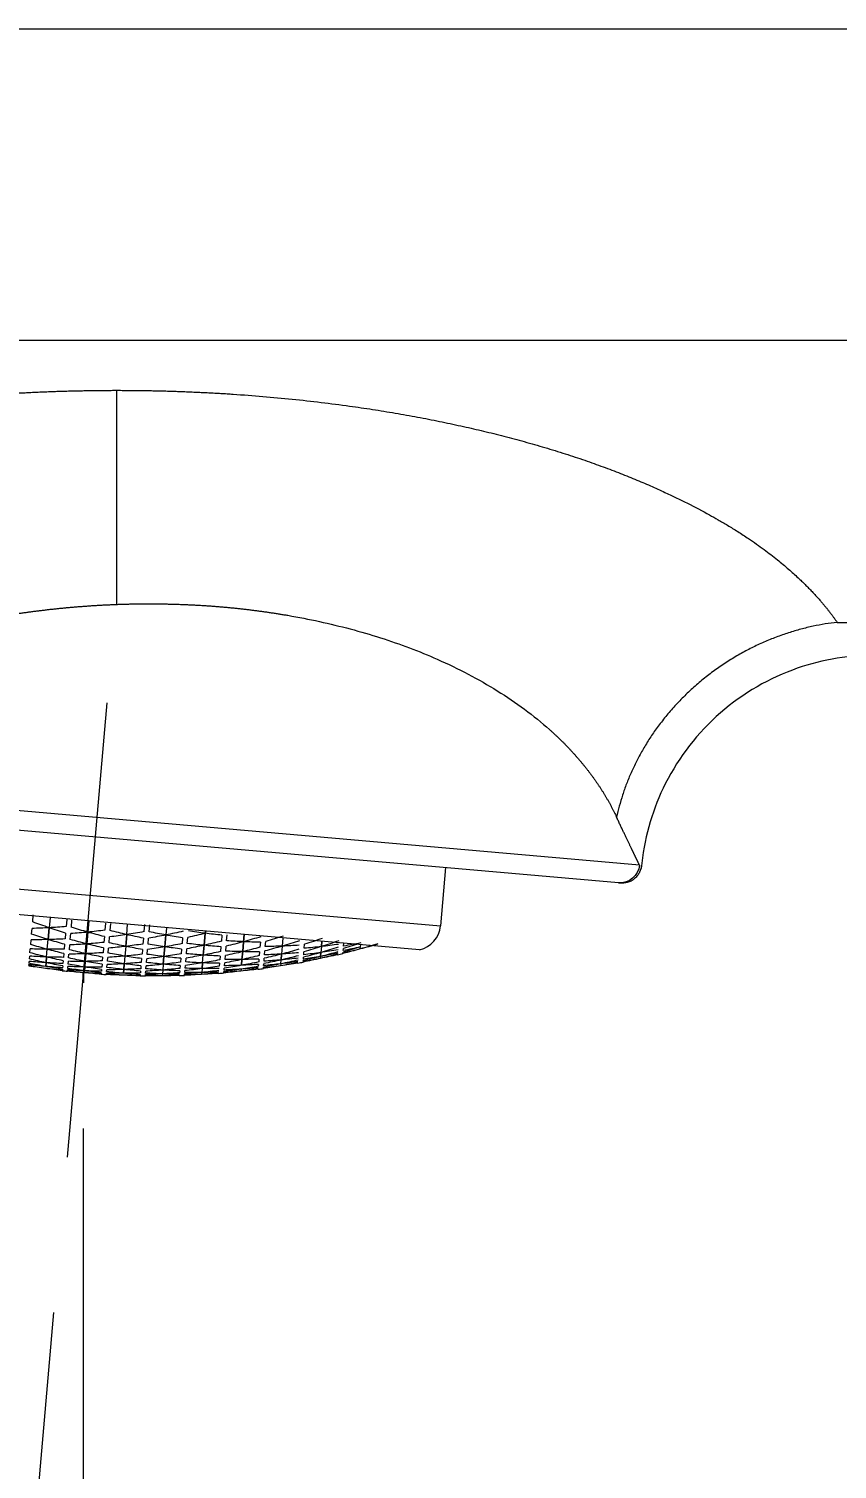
# Model space of a CAD drawing. Extents: x 2340 to 3468, y 0 to 827.
# Drawn here: x 2965.98 to 2986.72, y 244.21 to 281.18 of the extents above; entities that cross this region are included whole.
import ezdxf

# ---------------------------------------------------------------- set-up
doc = ezdxf.new("R2010")
doc.units = 0
doc.header["$LTSCALE"] = 3
doc.header["$MEASUREMENT"] = 0
doc.header["$PDMODE"] = 3
doc.header["$PDSIZE"] = -10
doc.linetypes.add('CENTER2', pattern=[28.575, 19.05, -3.175, 3.175, -3.175])
doc.layers.get('0').update_dxf_attribs({"linetype": 'CONTINUOUS'})
doc.layers.get('DEFPOINTS').update_dxf_attribs({"linetype": 'CONTINUOUS'})
doc.layers.add('1', color=7, linetype='CONTINUOUS')
doc.layers.add('Cneter', color=1, linetype='CENTER2', lineweight=13)
doc.styles.add('Daelim Dimension', font='NanumGothic.ttf')
doc.dimstyles.new('DEFAULT', dxfattribs={"dimscale": 2, "dimtxt": 2, "dimasz": 2, "dimexe": 0, "dimexo": 2, "dimgap": 1, "dimtad": 1, "dimdec": 1, "dimzin": 9, "dimdsep": 46, "dimtxsty": 'Daelim Dimension', "dimcen": 0.5, "dimclrd": 252, "dimclre": 252, "dimclrt": 3, "dimadec": 1, "dimazin": 0, "dimtfac": 1, "dimtdec": 1, "dimtix": 1, "dimtmove": 0, "dimatfit": 3, "dimfxl": 1, "dimtolj": 1, "dimtzin": 1, "dimlwd": 9, "dimlwe": 9, "dimarcsym": 0})

# ---------------------------------------------------------------- blocks, each defined once
blk = doc.blocks.new('*D9')
at = {"color": 5, "lineweight": 9, "ltscale": 0.5, "transparency": 16777216}
for p, q in [((2967.377, 252.96), (2967.377, 151.204)), ((3191.756, 192.209), (3191.756, 151.204)), ((2971.377, 151.204), (3187.756, 151.204))]:
    blk.add_line(p, q, dxfattribs=at)
at = {"color": 5, "ltscale": 0.5, "transparency": 16777216}
for points in [[(2971.377, 151.87), (2971.377, 150.537), (2967.377, 151.204)], [(3187.756, 151.87), (3187.756, 150.537), (3191.756, 151.204)]]:
    blk.add_solid(points, dxfattribs=at)
at = {"layer": 'DEFPOINTS', "color": 0, "ltscale": 0.5, "transparency": 16777216}
for p in [(2967.377, 256.96), (3191.756, 196.209), (3191.756, 151.204)]:
    blk.add_point(p, dxfattribs=at)
at = {"color": 7, "ltscale": 0.5, "transparency": 16777216, "insert": (3079.567, 158.597), "char_height": 10, "attachment_point": 5, "style": 'Daelim Dimension'}
blk.add_mtext('\\A1;224', dxfattribs=at)
blk = doc.blocks.new('*D10')
at = {"color": 5, "lineweight": 9, "ltscale": 0.5, "transparency": 16777216}
for p, q in [((2967.377, 252.699), (2967.377, 159.568)), ((2966.614, 248.234), (2958.889, 159.939))]:
    blk.add_line(p, q, dxfattribs=at)
blk.add_arc((2967.377, 256.96), 97.392, 267.35337, 267.64663, dxfattribs=at)
at = {"color": 5, "ltscale": 0.5, "transparency": 16777216}
for points in [[(2962.836, 159.007), (2962.925, 160.337), (2958.889, 159.939)], [(2963.392, 160.317), (2963.365, 158.984), (2967.377, 159.568)]]:
    blk.add_solid(points, dxfattribs=at)
at = {"layer": 'DEFPOINTS', "color": 0, "ltscale": 0.5, "transparency": 16777216}
for p in [(2967.983, 263.882), (2967.377, 256.96), (2967.377, 256.699), (2966.963, 252.219), (2961.715, 159.733)]:
    blk.add_point(p, dxfattribs=at)
at = {"color": 7, "ltscale": 0.5, "transparency": 16777216, "insert": (2963.465, 167.34), "char_height": 10, "attachment_point": 5, "rotation": 357.5, "style": 'Daelim Dimension'}
blk.add_mtext('\\A1;5.0°', dxfattribs=at)
blk = doc.blocks.new('*D11')
at = {"color": 5, "lineweight": 9, "ltscale": 0.5, "transparency": 16777216}
for p, q in [((2967.377, 252.699), (2967.377, 179.836)), ((3035.812, 236.182), (3035.812, 179.836)), ((3031.812, 179.836), (2971.377, 179.836))]:
    blk.add_line(p, q, dxfattribs=at)
at = {"color": 5, "ltscale": 0.5, "transparency": 16777216}
for points in [[(2971.377, 180.503), (2971.377, 179.169), (2967.377, 179.836)], [(3031.812, 180.503), (3031.812, 179.169), (3035.812, 179.836)]]:
    blk.add_solid(points, dxfattribs=at)
at = {"layer": 'DEFPOINTS', "color": 0, "ltscale": 0.5, "transparency": 16777216}
for p in [(2967.377, 256.699), (3035.812, 240.182), (2967.377, 179.836)]:
    blk.add_point(p, dxfattribs=at)
at = {"color": 7, "ltscale": 0.5, "transparency": 16777216, "insert": (3001.595, 187.28), "char_height": 10, "attachment_point": 5, "style": 'Daelim Dimension'}
blk.add_mtext('\\A1;68', dxfattribs=at)

msp = doc.modelspace()

# ---------------------------------------------------------------- linework, layer by layer
at = {"ltscale": 0.5}
msp.add_line((2967.377, 256.96), (2967.377, 256.699), dxfattribs=at)
at = {"layer": '1', "color": 7, "linetype": 'Continuous', "lineweight": 18}
for p, q in [((2953.062, 281.182), (3066.062, 281.182)), ((3026.643, 273.182), (2953.062, 273.182)), ((2981.105, 259.266), (2954.259, 261.615)), ((2976.673, 259.654), (2976.543, 258.16)), ((2976.003, 257.544), (2959.036, 259.029)), ((2966.078, 258.26), (2966.094, 258.441)), ((2966.051, 257.943), (2966.064, 258.095)), ((2966.5, 258.111), (2966.474, 257.808)), ((2966.474, 257.808), (2966.5, 258.111)), ((2966.5, 258.111), (2966.474, 257.808)), ((2966.474, 257.808), (2966.5, 258.111)), ((2966.523, 258.374), (2966.5, 258.111)), ((2966.523, 258.374), (2966.5, 258.111)), ((2966.953, 258.32), (2966.937, 258.141)), ((2967.07, 258.125), (2967.086, 258.305)), ((2967.519, 258.286), (2967.494, 257.999)), ((2967.494, 257.999), (2967.519, 258.286)), ((2967.519, 258.286), (2967.494, 257.999)), ((2967.494, 257.999), (2967.519, 258.286)), ((2967.949, 258.23), (2967.933, 258.05)), ((2968.067, 258.042), (2968.083, 258.222)), ((2968.492, 257.937), (2968.515, 258.199)), ((2968.492, 257.937), (2968.515, 258.199)), ((2968.949, 258.191), (2968.934, 258.011)), ((2969.068, 258.009), (2969.084, 258.19)), ((2969.512, 258.112), (2969.495, 257.926)), ((2969.512, 258.112), (2969.495, 257.926)), ((2966.028, 257.68), (2966.039, 257.805)), ((2966.452, 257.558), (2966.474, 257.808)), ((2966.452, 257.558), (2966.474, 257.808)), ((2966.898, 257.686), (2966.887, 257.561)), ((2966.923, 257.975), (2966.91, 257.824)), ((2967.02, 257.546), (2967.031, 257.671)), ((2967.043, 257.809), (2967.056, 257.96)), ((2967.468, 257.696), (2967.446, 257.447)), ((2967.446, 257.447), (2967.468, 257.696)), ((2967.446, 257.447), (2967.468, 257.696)), ((2967.468, 257.696), (2967.446, 257.447)), ((2967.494, 257.999), (2967.468, 257.696)), ((2967.468, 257.696), (2967.494, 257.999)), ((2967.494, 257.999), (2967.468, 257.696)), ((2967.468, 257.696), (2967.494, 257.999)), ((2967.919, 257.885), (2967.906, 257.733)), ((2968.039, 257.725), (2968.053, 257.876)), ((2968.466, 257.633), (2968.492, 257.937)), ((2968.492, 257.937), (2968.466, 257.633)), ((2968.492, 257.937), (2968.466, 257.633)), ((2968.466, 257.633), (2968.492, 257.937)), ((2968.919, 257.845), (2968.906, 257.693)), ((2969.04, 257.691), (2969.053, 257.843)), ((2969.469, 257.622), (2969.495, 257.926)), ((2969.495, 257.926), (2969.469, 257.622)), ((2969.469, 257.622), (2969.495, 257.926)), ((2969.495, 257.926), (2969.469, 257.622)), ((2969.924, 257.856), (2969.911, 257.703)), ((2970.045, 257.709), (2970.059, 257.862)), ((2970.476, 257.661), (2970.503, 257.967)), ((2970.503, 257.967), (2970.476, 257.661)), ((2970.503, 257.967), (2970.476, 257.661)), ((2970.476, 257.661), (2970.503, 257.967)), ((2970.508, 258.025), (2970.503, 257.967)), ((2970.503, 257.967), (2970.508, 258.025)), ((2970.508, 258.025), (2970.503, 257.967)), ((2970.503, 257.967), (2970.508, 258.025)), ((2970.933, 257.919), (2970.92, 257.765)), ((2971.055, 257.778), (2971.069, 257.932)), ((2971.466, 257.498), (2971.488, 257.752)), ((2971.488, 257.752), (2971.466, 257.498)), ((2971.488, 257.752), (2971.466, 257.498)), ((2971.466, 257.498), (2971.488, 257.752)), ((2971.488, 257.752), (2971.504, 257.938)), ((2971.504, 257.938), (2971.488, 257.752)), ((2971.504, 257.938), (2971.488, 257.752)), ((2971.488, 257.752), (2971.504, 257.938)), ((2971.921, 257.739), (2971.91, 257.611)), ((2972.046, 257.63), (2972.057, 257.758)), ((2972.5, 257.851), (2972.482, 257.639)), ((2972.5, 257.851), (2972.482, 257.639)), ((2973.046, 257.585), (2973.055, 257.687)), ((2973.485, 257.629), (2973.496, 257.764)), ((2973.496, 257.764), (2973.485, 257.629)), ((2973.496, 257.764), (2973.485, 257.629)), ((2973.485, 257.629), (2973.496, 257.764)), ((2974.055, 257.642), (2974.062, 257.719)), ((2974.488, 257.619), (2974.493, 257.676)), ((2974.488, 257.619), (2974.493, 257.676)), ((2965.995, 257.31), (2966.002, 257.383)), ((2966.009, 257.469), (2966.018, 257.568)), ((2966.422, 257.215), (2966.434, 257.361)), ((2966.434, 257.361), (2966.422, 257.215)), ((2966.434, 257.361), (2966.422, 257.215)), ((2966.422, 257.215), (2966.434, 257.361)), ((2966.434, 257.361), (2966.452, 257.559)), ((2966.434, 257.361), (2966.452, 257.559)), ((2966.877, 257.45), (2966.868, 257.351)), ((2967.001, 257.336), (2967.01, 257.435)), ((2967.446, 257.447), (2967.429, 257.25)), ((2967.429, 257.25), (2967.446, 257.447)), ((2967.446, 257.447), (2967.429, 257.25)), ((2967.429, 257.25), (2967.446, 257.447)), ((2967.873, 257.359), (2967.864, 257.261)), ((2967.893, 257.595), (2967.883, 257.471)), ((2967.998, 257.253), (2968.007, 257.351)), ((2968.016, 257.462), (2968.027, 257.587)), ((2968.444, 257.384), (2968.427, 257.187)), ((2968.444, 257.384), (2968.427, 257.187)), ((2968.466, 257.633), (2968.444, 257.384)), ((2968.466, 257.633), (2968.444, 257.384)), ((2968.873, 257.318), (2968.864, 257.22)), ((2968.894, 257.555), (2968.883, 257.43)), ((2968.999, 257.218), (2969.007, 257.317)), ((2969.017, 257.428), (2969.028, 257.553)), ((2969.43, 257.174), (2969.447, 257.372)), ((2969.447, 257.372), (2969.43, 257.174)), ((2969.447, 257.372), (2969.43, 257.174)), ((2969.43, 257.174), (2969.447, 257.372)), ((2969.447, 257.371), (2969.469, 257.622)), ((2969.469, 257.622), (2969.447, 257.371)), ((2969.447, 257.371), (2969.469, 257.622)), ((2969.469, 257.622), (2969.447, 257.371)), ((2969.878, 257.327), (2969.869, 257.228)), ((2969.898, 257.565), (2969.887, 257.439)), ((2970.004, 257.233), (2970.013, 257.332)), ((2970.022, 257.444), (2970.033, 257.57)), ((2970.437, 257.21), (2970.454, 257.409)), ((2970.437, 257.21), (2970.454, 257.409)), ((2970.476, 257.661), (2970.454, 257.409)), ((2970.454, 257.409), (2970.476, 257.661)), ((2970.476, 257.661), (2970.454, 257.409)), ((2970.454, 257.409), (2970.476, 257.661)), ((2970.887, 257.386), (2970.878, 257.286)), ((2970.908, 257.626), (2970.897, 257.499)), ((2971.013, 257.298), (2971.022, 257.398)), ((2971.032, 257.511), (2971.043, 257.638)), ((2971.448, 257.297), (2971.435, 257.147)), ((2971.435, 257.147), (2971.448, 257.297)), ((2971.435, 257.147), (2971.448, 257.297)), ((2971.448, 257.297), (2971.435, 257.147)), ((2971.448, 257.297), (2971.466, 257.498)), ((2971.466, 257.498), (2971.448, 257.297)), ((2971.448, 257.297), (2971.466, 257.498)), ((2971.466, 257.498), (2971.448, 257.297)), ((2971.884, 257.308), (2971.877, 257.233)), ((2971.9, 257.497), (2971.891, 257.396)), ((2972.013, 257.252), (2972.02, 257.327)), ((2972.027, 257.415), (2972.036, 257.516)), ((2972.451, 257.285), (2972.464, 257.436)), ((2972.464, 257.436), (2972.451, 257.285)), ((2972.464, 257.436), (2972.451, 257.285)), ((2972.451, 257.285), (2972.464, 257.436)), ((2972.482, 257.639), (2972.464, 257.436)), ((2972.482, 257.639), (2972.464, 257.436)), ((2973.022, 257.306), (2973.026, 257.356)), ((2973.032, 257.419), (2973.038, 257.496)), ((2973.462, 257.374), (2973.458, 257.324)), ((2973.462, 257.374), (2973.458, 257.324)), ((2973.462, 257.374), (2973.471, 257.476)), ((2973.471, 257.476), (2973.462, 257.374)), ((2973.462, 257.374), (2973.471, 257.476)), ((2973.471, 257.476), (2973.462, 257.374)), ((2973.485, 257.629), (2973.471, 257.476)), ((2973.485, 257.629), (2973.471, 257.476)), ((2974.038, 257.45), (2974.038, 257.448)), ((2974.039, 257.463), (2974.041, 257.488)), ((2974.045, 257.527), (2974.049, 257.578)), ((2974.483, 257.567), (2974.488, 257.619)), ((2974.483, 257.567), (2974.488, 257.619)), ((2965.98, 257.14), (2965.983, 257.164)), ((2965.986, 257.2), (2965.99, 257.249)), ((2966.422, 257.215), (2966.413, 257.117)), ((2966.413, 257.117), (2966.422, 257.215)), ((2966.422, 257.215), (2966.413, 257.117)), ((2966.413, 257.117), (2966.422, 257.215)), ((2966.838, 257.009), (2966.838, 257.01)), ((2966.842, 257.047), (2966.84, 257.022)), ((2966.849, 257.131), (2966.845, 257.083)), ((2966.861, 257.266), (2966.854, 257.192)), ((2966.972, 256.995), (2966.971, 256.994)), ((2966.973, 257.007), (2966.975, 257.032)), ((2966.978, 257.068), (2966.982, 257.117)), ((2966.988, 257.177), (2966.994, 257.251)), ((2967.403, 256.958), (2967.407, 257.006)), ((2967.407, 257.006), (2967.403, 256.958)), ((2967.407, 257.006), (2967.403, 256.958)), ((2967.403, 256.958), (2967.407, 257.006)), ((2967.416, 257.103), (2967.407, 257.006)), ((2967.407, 257.006), (2967.416, 257.103)), ((2967.416, 257.103), (2967.407, 257.006)), ((2967.407, 257.006), (2967.416, 257.103)), ((2967.416, 257.103), (2967.428, 257.25)), ((2967.429, 257.25), (2967.416, 257.103)), ((2967.429, 257.25), (2967.416, 257.103)), ((2967.416, 257.103), (2967.428, 257.25)), ((2967.838, 256.956), (2967.835, 256.932)), ((2967.845, 257.041), (2967.841, 256.993)), ((2967.857, 257.175), (2967.85, 257.102)), ((2967.969, 256.924), (2967.971, 256.948)), ((2967.974, 256.984), (2967.979, 257.033)), ((2967.984, 257.093), (2967.99, 257.167)), ((2968.414, 257.04), (2968.406, 256.943)), ((2968.406, 256.943), (2968.414, 257.04)), ((2968.414, 257.04), (2968.406, 256.943)), ((2968.406, 256.943), (2968.414, 257.04)), ((2968.414, 257.04), (2968.427, 257.187)), ((2968.427, 257.187), (2968.414, 257.04)), ((2968.427, 257.187), (2968.414, 257.04)), ((2968.414, 257.04), (2968.427, 257.187)), ((2968.845, 256.999), (2968.841, 256.951)), ((2968.857, 257.134), (2968.85, 257.06)), ((2968.975, 256.949), (2968.979, 256.997)), ((2968.985, 257.058), (2968.991, 257.132)), ((2969.408, 256.929), (2969.404, 256.88)), ((2969.408, 256.929), (2969.404, 256.88)), ((2969.417, 257.026), (2969.408, 256.929)), ((2969.417, 257.026), (2969.408, 256.929)), ((2969.43, 257.174), (2969.417, 257.026)), ((2969.43, 257.174), (2969.417, 257.026)), ((2969.85, 257.006), (2969.845, 256.958)), ((2969.861, 257.142), (2969.855, 257.068)), ((2969.975, 256.901), (2969.977, 256.926)), ((2969.98, 256.962), (2969.984, 257.011)), ((2969.99, 257.073), (2969.996, 257.146)), ((2970.415, 256.964), (2970.411, 256.915)), ((2970.411, 256.915), (2970.415, 256.964)), ((2970.415, 256.964), (2970.411, 256.915)), ((2970.411, 256.915), (2970.415, 256.964)), ((2970.424, 257.062), (2970.415, 256.964)), ((2970.424, 257.062), (2970.415, 256.964)), ((2970.437, 257.21), (2970.424, 257.062)), ((2970.424, 257.062), (2970.437, 257.21)), ((2970.437, 257.21), (2970.424, 257.062)), ((2970.424, 257.062), (2970.437, 257.21)), ((2970.87, 257.199), (2970.864, 257.125)), ((2970.983, 256.952), (2970.983, 256.95)), ((2970.984, 256.964), (2970.986, 256.989)), ((2970.99, 257.026), (2970.994, 257.075)), ((2970.999, 257.137), (2971.006, 257.211)), ((2971.426, 257.049), (2971.422, 256.999)), ((2971.426, 257.049), (2971.422, 256.999)), ((2971.872, 257.171), (2971.867, 257.121)), ((2971.997, 257.065), (2971.997, 257.064)), ((2971.998, 257.077), (2972, 257.102)), ((2972.003, 257.14), (2972.008, 257.189)), ((2972.442, 257.185), (2972.438, 257.135)), ((2972.442, 257.185), (2972.438, 257.135)), ((2972.442, 257.185), (2972.451, 257.285)), ((2972.442, 257.185), (2972.451, 257.285)), ((2973.015, 257.23), (2973.015, 257.229)), ((2973.016, 257.243), (2973.018, 257.268)), ((2967.834, 256.918), (2967.834, 256.92)), ((2967.968, 256.911), (2967.968, 256.91)), ((2968.838, 256.914), (2968.836, 256.89)), ((2968.969, 256.876), (2968.969, 256.874)), ((2968.97, 256.888), (2968.972, 256.912)), ((2969.974, 256.889), (2969.974, 256.888))]:
    msp.add_line(p, q, dxfattribs=at)
at = {"layer": '1', "color": 7, "linetype": 'Continuous', "lineweight": 13}
for p, q in [((2981.645, 259.721), (2953.804, 262.157)), ((2958.611, 259.728), (2976.543, 258.16))]:
    msp.add_line(p, q, dxfattribs=at)
at = {"layer": '1', "color": 7, "linetype": 'Continuous', "lineweight": 18}
for centre, radius, start, end in [((2975.853, 258.22), 0.692, 282.5019, 355), ((2969.2, 277.501), 20.628, 283.1716, 283.5637), ((2969.2, 277.501), 20.628, 263.425, 263.7972), ((2969.2, 277.501), 20.628, 274.5804, 274.9579), ((2969.2, 277.501), 20.628, 277.4097, 277.791), ((2969.2, 277.501), 20.628, 280.2708, 280.657), ((2969.2, 277.501), 20.628, 266.2028, 266.575), ((2969.2, 277.501), 20.628, 268.9839, 269.3571), ((2969.2, 277.501), 20.628, 271.7743, 272.1492)]:
    msp.add_arc(centre, radius, start, end, dxfattribs=at)
at = {"layer": '1', "color": 7, "linetype": 'Continuous', "lineweight": 13, "extrusion": (0, 0, -1)}
msp.add_ellipse((2981.148, 259.764), major_axis=(-0.044, -0.498), ratio=0.996188, start_param=4.712389, end_param=6.283185, dxfattribs=at)
at = {"layer": '1', "color": 7, "linetype": 'Continuous', "lineweight": 18, "extrusion": (0, 0, -1)}
for centre, major_axis, start_param, end_param in [((2966.147, 277.768), (-1.717, -19.622), 6.161848, 6.187389), ((2971.755, 277.278), (-1.741, -19.904), 0.207489, 0.233135), ((2966.147, 277.768), (1.717, 19.622), 2.994644, 3.020256), ((2971.755, 277.278), (1.741, 19.904), 3.323575, 3.349082), ((2972.004, 277.256), (-1.73, -19.77), 0.16451, 0.190105), ((2966.396, 277.747), (1.73, 19.77), 2.951487, 2.977083), ((2972.253, 277.234), (-1.717, -19.622), 0.121337, 0.146949), ((2970.892, 277.353), (-1.773, -20.269), 0.153755, 0.178671), ((2966.579, 277.731), (-1.738, -19.87), 6.188587, 6.213741), ((2971.324, 277.316), (-1.759, -20.106), 0.180137, 0.205378), ((2966.579, 277.731), (1.738, 19.87), 3.021781, 3.046994), ((2971.324, 277.316), (1.759, 20.106), 3.296603, 3.32173), ((2966.828, 277.709), (-1.749, -19.994), 6.145737, 6.170846), ((2971.573, 277.294), (-1.749, -19.994), 0.137449, 0.162644), ((2966.396, 277.747), (-1.73, -19.77), 6.118675, 6.144166), ((2966.828, 277.709), (1.749, 19.994), 2.978949, 3.004144), ((2971.573, 277.294), (1.749, 19.994), 3.253932, 3.279041), ((2972.004, 277.256), (1.73, 19.77), 3.280612, 3.306103), ((2971.822, 277.272), (-1.738, -19.87), 0.094598, 0.119811), ((2966.646, 277.725), (-1.741, -19.904), 6.075696, 6.101203), ((2967.077, 277.687), (1.759, 20.106), 2.936215, 2.961456), ((2966.646, 277.725), (1.741, 19.904), 2.908458, 2.934104), ((2972.253, 277.234), (1.717, 19.622), 3.237389, 3.26293), ((2972.071, 277.25), (-1.726, -19.731), 0.051416, 0.076713), ((2966.895, 277.703), (-1.752, -20.026), 6.032732, 6.05833), ((2972.502, 277.212), (-1.702, -19.46), 0.077783, 0.103489), ((2967.326, 277.665), (1.768, 20.205), 2.893414, 2.918764), ((2966.895, 277.703), (1.752, 20.026), 2.865383, 2.89114), ((2972.502, 277.212), (1.702, 19.46), 3.193728, 3.219376), ((2972.32, 277.228), (-1.713, -19.58), 0.00773, 0.033176), ((2967.144, 277.681), (-1.761, -20.134), 5.989631, 6.015379), ((2972.751, 277.191), (-1.687, -19.283), 0.033686, 0.059544), ((2967.575, 277.644), (1.775, 20.291), 2.850379, 2.87591), ((2972.751, 277.191), (1.687, 19.283), 3.149441, 3.175279), ((2967.824, 277.622), (-1.782, -20.364), 5.974312, 5.999887), ((2972.569, 277.207), (-1.698, -19.414), 6.246533, 6.272199), ((2967.824, 277.622), (1.782, 20.364), 2.806939, 2.83272), ((2972.569, 277.207), (1.698, 19.414), 3.079252, 3.104941), ((2968.073, 277.6), (-1.787, -20.426), 5.930615, 5.956479), ((2968.504, 277.562), (1.794, 20.502), 2.790402, 2.816155), ((2968.753, 277.54), (-1.796, -20.53), 5.913511, 5.939403), ((2969.185, 277.503), (1.798, 20.55), 2.772284, 2.798147), ((2972.204, 277.238), (1.719, 19.652), 2.940194, 2.965997), ((2969.865, 277.443), (-1.794, -20.507), 5.920033, 5.945896), ((2972.022, 277.254), (-1.729, -19.76), 6.03813, 6.064033), ((2970.728, 277.368), (1.778, 20.321), 2.801103, 2.826985), ((2971.159, 277.33), (1.765, 20.173), 2.824594, 2.850475), ((2970.03, 277.429), (-1.792, -20.483), 0.103101, 0.127579), ((2967.442, 277.655), (-1.771, -20.246), 6.239679, 6.264291), ((2970.461, 277.391), (-1.784, -20.394), 0.128137, 0.152801), ((2967.01, 277.693), (-1.757, -20.077), 6.214464, 6.23931), ((2970.461, 277.391), (1.784, 20.394), 3.245138, 3.26973), ((2967.442, 277.655), (1.771, 20.246), 3.073443, 3.098086), ((2967.01, 277.693), (1.757, 20.077), 3.047977, 3.072871), ((2970.892, 277.353), (1.773, 20.269), 3.270523, 3.295347), ((2970.71, 277.369), (-1.778, -20.327), 0.085873, 0.110496), ((2967.259, 277.671), (-1.765, -20.18), 6.171881, 6.196686), ((2971.141, 277.331), (-1.765, -20.18), 0.111304, 0.136178), ((2967.259, 277.671), (1.765, 20.18), 3.005415, 3.030289), ((2971.141, 277.331), (1.765, 20.18), 3.228092, 3.252897), ((2967.508, 277.649), (-1.773, -20.269), 6.129431, 6.154255), ((2971.391, 277.31), (-1.757, -20.077), 0.068722, 0.093615), ((2967.077, 277.687), (-1.759, -20.106), 6.103048, 6.128175), ((2967.508, 277.649), (1.773, 20.269), 2.962921, 2.987838), ((2971.391, 277.31), (1.757, 20.077), 3.185468, 3.210314), ((2971.822, 277.272), (1.738, 19.87), 3.211037, 3.236191), ((2967.757, 277.628), (-1.78, -20.346), 6.086957, 6.111858), ((2971.64, 277.288), (-1.746, -19.962), 0.025851, 0.050822), ((2967.326, 277.665), (-1.768, -20.205), 6.060357, 6.085567), ((2967.757, 277.628), (1.78, 20.346), 2.920338, 2.945364), ((2971.64, 277.288), (1.746, 19.962), 3.142488, 3.167444), ((2972.071, 277.25), (1.726, 19.731), 3.167746, 3.193009), ((2968.006, 277.606), (-1.786, -20.41), 6.044293, 6.069338), ((2971.889, 277.266), (1.735, 19.834), 3.124109, 3.149223), ((2967.575, 277.644), (-1.775, -20.291), 6.017502, 6.042859), ((2968.006, 277.606), (1.786, 20.41), 2.877504, 2.9027), ((2971.889, 277.266), (1.735, 19.834), 3.098983, 3.124109), ((2972.32, 277.228), (-1.713, -19.58), 6.265475, 6.290915), ((2968.687, 277.546), (-1.796, -20.524), 6.02732, 6.052327), ((2971.706, 277.282), (-1.744, -19.929), 6.197398, 6.222459), ((2968.255, 277.584), (-1.79, -20.463), 6.001281, 6.026535), ((2972.138, 277.244), (-1.723, -19.692), 6.221726, 6.247052), ((2968.687, 277.546), (1.796, 20.524), 2.860556, 2.885727), ((2971.706, 277.282), (1.744, 19.929), 3.030689, 3.055805), ((2968.255, 277.584), (1.79, 20.463), 2.834251, 2.859688), ((2972.138, 277.244), (1.723, 19.692), 3.054769, 3.080133), ((2968.936, 277.524), (-1.797, -20.543), 5.983888, 6.009169), ((2971.955, 277.26), (-1.732, -19.797), 6.152985, 6.178321), ((2968.504, 277.562), (-1.794, -20.502), 5.957747, 5.983283), ((2972.387, 277.223), (-1.709, -19.537), 6.176917, 6.202525), ((2969.367, 277.487), (1.798, 20.547), 2.842359, 2.867632), ((2971.524, 277.298), (1.751, 20.017), 2.962465, 2.987698), ((2968.936, 277.524), (1.797, 20.543), 2.81682, 2.842295), ((2971.955, 277.26), (1.732, 19.797), 2.985973, 3.011392), ((2972.387, 277.223), (1.709, 19.537), 3.009646, 3.035324), ((2970.479, 277.389), (-1.784, -20.39), 6.013854, 6.039114), ((2970.91, 277.352), (-1.773, -20.263), 6.037554, 6.06282), ((2970.048, 277.427), (-1.792, -20.48), 5.98975, 6.015067), ((2971.342, 277.314), (-1.758, -20.098), 6.060985, 6.086322), ((2969.616, 277.465), (-1.796, -20.533), 5.965097, 5.990535), ((2971.773, 277.276), (-1.741, -19.895), 6.084281, 6.10976), ((2969.185, 277.503), (-1.798, -20.55), 5.939739, 5.965369), ((2972.204, 277.238), (-1.719, -19.652), 6.107589, 6.133277), ((2970.479, 277.389), (1.784, 20.39), 2.84683, 2.872261), ((2970.91, 277.352), (1.773, 20.263), 2.870536, 2.895961), ((2970.048, 277.427), (1.792, 20.48), 2.822652, 2.848157), ((2971.342, 277.314), (1.758, 20.098), 2.893908, 2.919393), ((2969.616, 277.465), (1.796, 20.533), 2.797856, 2.823504), ((2971.773, 277.276), (1.741, 19.895), 2.917081, 2.942688), ((2970.728, 277.368), (-1.778, -20.321), 5.968578, 5.994256), ((2971.159, 277.33), (-1.765, -20.173), 5.992067, 6.017746), ((2970.297, 277.405), (-1.788, -20.432), 5.944618, 5.970353), ((2971.591, 277.292), (-1.749, -19.986), 6.015203, 6.04096), ((2968.736, 277.542), (-1.796, -20.529), 0.029899, 0.054184), ((2969.167, 277.504), (-1.798, -20.55), 0.05413, 0.078422), ((2968.304, 277.58), (-1.791, -20.471), 0.005646, 0.029982), ((2969.598, 277.466), (-1.797, -20.534), 0.078483, 0.102838), ((2967.873, 277.617), (1.783, 20.377), 3.122819, 3.147265), ((2969.167, 277.504), (1.798, 20.55), 3.171461, 3.195722), ((2968.736, 277.542), (1.796, 20.529), 3.147223, 3.171492), ((2969.598, 277.466), (1.797, 20.534), 3.195762, 3.220076), ((2968.304, 277.58), (-1.791, -20.471), 6.264499, 6.288832), ((2970.03, 277.429), (1.792, 20.483), 3.220271, 3.244694), ((2967.873, 277.617), (1.783, 20.377), 3.098364, 3.122819), ((2968.985, 277.52), (1.797, 20.545), 3.12947, 3.153715), ((2969.416, 277.482), (-1.797, -20.545), 0.012122, 0.036374), ((2968.553, 277.558), (-1.794, -20.509), 6.246746, 6.271042), ((2969.847, 277.445), (-1.794, -20.509), 0.03644, 0.060755), ((2968.122, 277.596), (-1.788, -20.436), 6.222212, 6.246617), ((2970.279, 277.407), (-1.788, -20.436), 0.060973, 0.08541), ((2967.691, 277.633), (-1.778, -20.327), 6.197312, 6.221885), ((2969.416, 277.482), (-1.797, -20.545), 6.271063, 6.295308), ((2968.985, 277.52), (1.797, 20.545), 3.105219, 3.12947), ((2969.847, 277.445), (1.794, 20.509), 3.153736, 3.178032), ((2968.553, 277.558), (1.794, 20.509), 3.080838, 3.105153), ((2970.279, 277.407), (1.788, 20.436), 3.178161, 3.202566), ((2968.122, 277.596), (1.788, 20.436), 3.056182, 3.080619), ((2967.691, 277.633), (1.778, 20.327), 3.031097, 3.055719), ((2970.71, 277.369), (1.778, 20.327), 3.202893, 3.227466), ((2968.802, 277.536), (-1.797, -20.534), 6.204702, 6.229016), ((2970.096, 277.423), (1.791, 20.471), 3.135946, 3.160279), ((2968.371, 277.574), (-1.792, -20.483), 6.180084, 6.204507), ((2970.528, 277.385), (-1.783, -20.377), 0.018773, 0.043228), ((2967.94, 277.612), (-1.784, -20.394), 6.155048, 6.17964), ((2970.959, 277.347), (-1.771, -20.246), 0.043507, 0.068149), ((2968.802, 277.536), (1.797, 20.534), 3.038755, 3.063109), ((2970.096, 277.423), (1.791, 20.471), 3.111611, 3.135946), ((2968.371, 277.574), (1.792, 20.483), 3.014014, 3.038491), ((2970.528, 277.385), (-1.783, -20.377), 6.277513, 6.301958), ((2967.94, 277.612), (1.784, 20.394), 2.988792, 3.013455), ((2970.959, 277.347), (1.771, 20.246), 3.160487, 3.185099), ((2969.051, 277.514), (-1.798, -20.548), 6.162553, 6.186942), ((2970.345, 277.401), (-1.787, -20.422), 6.23526, 6.259668), ((2968.62, 277.552), (-1.795, -20.517), 6.137879, 6.162376), ((2970.777, 277.363), (-1.777, -20.306), 6.259534, 6.284066), ((2968.189, 277.59), (-1.789, -20.45), 6.112736, 6.137401), ((2971.208, 277.326), (-1.763, -20.153), 0.000887, 0.025605), ((2969.051, 277.514), (1.798, 20.548), 2.996507, 3.02096), ((2970.345, 277.401), (1.787, 20.422), 3.069233, 3.093667), ((2968.62, 277.552), (1.795, 20.517), 2.971706, 2.996286), ((2970.777, 277.363), (1.777, 20.306), 3.093396, 3.117941), ((2968.189, 277.59), (1.789, 20.45), 2.946373, 2.971143), ((2971.208, 277.326), (1.763, 20.153), 3.117762, 3.14248), ((2969.3, 277.493), (-1.798, -20.549), 6.120148, 6.144669), ((2970.595, 277.379), (-1.781, -20.36), 6.192634, 6.217176), ((2968.869, 277.53), (-1.797, -20.539), 6.095442, 6.120072), ((2971.026, 277.342), (-1.769, -20.223), 6.216729, 6.241396), ((2968.438, 277.568), (-1.793, -20.493), 6.070213, 6.095016), ((2971.457, 277.304), (-1.754, -20.048), 6.241031, 6.265888), ((2969.732, 277.455), (1.795, 20.522), 2.978345, 3.002893), ((2970.163, 277.417), (1.79, 20.459), 3.002467, 3.027007), ((2969.3, 277.493), (1.798, 20.549), 2.95394, 2.978555), ((2970.595, 277.379), (1.781, 20.36), 3.026447, 3.051041), ((2968.869, 277.53), (1.797, 20.539), 2.929104, 2.95385), ((2971.026, 277.342), (1.769, 20.223), 3.050428, 3.075136), ((2968.438, 277.568), (1.793, 20.493), 2.903682, 2.928621), ((2971.457, 277.304), (1.754, 20.048), 3.074555, 3.099438), ((2969.981, 277.433), (-1.793, -20.49), 6.101618, 6.126279), ((2970.412, 277.395), (-1.785, -20.406), 6.125625, 6.150297), ((2969.549, 277.471), (-1.797, -20.538), 6.077327, 6.102042), ((2970.844, 277.358), (-1.775, -20.285), 6.149499, 6.174236), ((2969.118, 277.508), (-1.798, -20.549), 6.052613, 6.077441), ((2971.275, 277.32), (-1.761, -20.126), 6.173374, 6.198241), ((2969.981, 277.433), (1.793, 20.49), 2.935251, 2.960025), ((2970.412, 277.395), (1.785, 20.406), 2.959269, 2.984033), ((2969.549, 277.471), (1.797, 20.538), 2.910892, 2.935735), ((2970.844, 277.358), (1.775, 20.285), 2.983087, 3.007907), ((2969.118, 277.508), (1.798, 20.549), 2.886046, 2.91102), ((2971.275, 277.32), (1.761, 20.126), 3.006846, 3.031781), ((2970.23, 277.411), (-1.789, -20.446), 6.058135, 6.083058), ((2970.661, 277.373), (-1.78, -20.341), 6.082005, 6.106938), ((2969.799, 277.449), (-1.795, -20.515), 6.033921, 6.0589), ((2971.093, 277.336), (-1.767, -20.198), 6.105681, 6.13068), ((2969.367, 277.487), (-1.798, -20.547), 6.009225, 6.03432), ((2971.524, 277.298), (-1.751, -20.017), 6.12929, 6.154425), ((2970.23, 277.411), (1.789, 20.446), 2.891476, 2.916542), ((2970.661, 277.373), (1.78, 20.341), 2.915356, 2.940413), ((2969.799, 277.449), (1.795, 20.515), 2.867192, 2.892328), ((2971.093, 277.336), (1.767, 20.198), 2.938973, 2.964088), ((2969.234, 277.498), (-1.798, -20.55), 6.229055, 6.253317), ((2969.665, 277.461), (-1.796, -20.529), 6.253286, 6.277555), ((2969.665, 277.461), (1.796, 20.529), 3.087409, 3.111694), ((2969.234, 277.498), (1.798, 20.55), 3.063171, 3.087463), ((2969.483, 277.477), (-1.797, -20.542), 6.186911, 6.21125), ((2969.914, 277.439), (-1.794, -20.5), 6.211101, 6.235445), ((2969.483, 277.477), (1.797, 20.542), 3.020931, 3.045319), ((2969.914, 277.439), (1.794, 20.5), 3.045126, 3.069508), ((2969.732, 277.455), (-1.795, -20.522), 6.144485, 6.168956), ((2970.163, 277.417), (-1.79, -20.459), 6.168599, 6.193077)]:
    msp.add_ellipse(centre, major_axis=major_axis, ratio=0.866025, start_param=start_param, end_param=end_param, dxfattribs=at)
at = {"layer": '1', "color": 7, "linetype": 'Continuous', "lineweight": 13}
for points, knots in [([(2957.504, 270.578), (2957.524, 270.583), (2957.564, 270.594), (2957.625, 270.61), (2957.685, 270.625), (2957.746, 270.641), (2957.807, 270.657), (2957.868, 270.672), (2957.93, 270.688), (2957.992, 270.703), (2958.053, 270.719), (2958.116, 270.734), (2958.178, 270.749), (2958.24, 270.765), (2958.303, 270.78), (2958.366, 270.795), (2958.429, 270.81), (2958.492, 270.825), (2958.556, 270.84), (2958.62, 270.854), (2958.684, 270.869), (2958.748, 270.884), (2958.812, 270.898), (2958.877, 270.913), (2958.942, 270.927), (2959.006, 270.941), (2959.072, 270.956), (2959.137, 270.97), (2959.203, 270.984), (2959.268, 270.998), (2959.334, 271.012), (2959.401, 271.026), (2959.467, 271.039), (2959.534, 271.053), (2959.601, 271.067), (2959.668, 271.08), (2959.735, 271.094), (2959.802, 271.107), (2959.87, 271.12), (2959.938, 271.133), (2960.006, 271.146), (2960.273, 271.197), (2960.739, 271.281), (2961.407, 271.39), (2962.073, 271.487), (2962.741, 271.575), (2963.415, 271.652), (2964.096, 271.719), (2964.78, 271.776), (2965.288, 271.811), (2965.618, 271.83), (2965.77, 271.838), (2965.921, 271.846), (2966.071, 271.853), (2966.221, 271.86), (2966.37, 271.866), (2966.518, 271.872), (2966.665, 271.877), (2966.811, 271.882), (2966.957, 271.886), (2967.102, 271.89), (2967.246, 271.893), (2967.389, 271.896), (2967.531, 271.899), (2967.673, 271.901), (2967.813, 271.902), (2967.953, 271.903), (2968.092, 271.904), (2968.184, 271.904), (2968.23, 271.904)], [0, 0, 0, 0, 0.006333, 0.012673, 0.019022, 0.025378, 0.031741, 0.038113, 0.044492, 0.050879, 0.057274, 0.063677, 0.070087, 0.076505, 0.082931, 0.089364, 0.095806, 0.102255, 0.108711, 0.115175, 0.121647, 0.128127, 0.134614, 0.141109, 0.147611, 0.154121, 0.160639, 0.167164, 0.173697, 0.180238, 0.186786, 0.193341, 0.199905, 0.206476, 0.213054, 0.21964, 0.226234, 0.232835, 0.239444, 0.24606, 0.252684, 0.259315, 0.323876, 0.387248, 0.449437, 0.510437, 0.572381, 0.634001, 0.695302, 0.756293, 0.769827, 0.783283, 0.796663, 0.809964, 0.823187, 0.836332, 0.849398, 0.862386, 0.875294, 0.888123, 0.900873, 0.913544, 0.926134, 0.938645, 0.951076, 0.963428, 0.975699, 0.987889, 1, 1, 1, 1]), ([(2968.23, 271.904), (2968.253, 271.904), (2968.3, 271.904), (2968.371, 271.904), (2968.442, 271.903), (2968.513, 271.903), (2968.584, 271.903), (2968.656, 271.902), (2968.728, 271.901), (2968.8, 271.9), (2968.872, 271.9), (2968.944, 271.898), (2969.017, 271.897), (2969.09, 271.896), (2969.163, 271.895), (2969.237, 271.893), (2969.31, 271.891), (2969.384, 271.89), (2969.459, 271.888), (2969.533, 271.886), (2969.607, 271.883), (2969.682, 271.881), (2969.757, 271.879), (2969.833, 271.876), (2969.908, 271.873), (2969.984, 271.871), (2970.06, 271.868), (2970.136, 271.864), (2970.212, 271.861), (2970.289, 271.858), (2970.365, 271.854), (2970.442, 271.851), (2970.519, 271.847), (2970.597, 271.843), (2970.674, 271.839), (2970.752, 271.834), (2970.83, 271.83), (2970.908, 271.825), (2970.986, 271.821), (2971.065, 271.816), (2971.143, 271.811), (2971.451, 271.79), (2971.985, 271.75), (2972.738, 271.68), (2973.48, 271.597), (2974.166, 271.508), (2974.8, 271.415), (2975.381, 271.321), (2975.954, 271.219), (2976.516, 271.109), (2977.059, 270.993), (2977.588, 270.872), (2978.109, 270.744), (2978.632, 270.605), (2979.157, 270.455), (2979.676, 270.297), (2980.178, 270.132), (2980.654, 269.964), (2981.103, 269.795), (2981.526, 269.625), (2981.924, 269.456), (2982.377, 269.253), (2982.888, 269.006), (2983.335, 268.77), (2983.672, 268.579), (2983.915, 268.437), (2984.176, 268.275), (2984.493, 268.068), (2984.835, 267.827), (2985.176, 267.564), (2985.465, 267.322), (2985.652, 267.153), (2985.761, 267.051), (2985.805, 267.008), (2985.85, 266.965), (2985.895, 266.921), (2985.94, 266.876), (2985.985, 266.83), (2986.03, 266.784), (2986.074, 266.737), (2986.119, 266.69), (2986.164, 266.641), (2986.208, 266.592), (2986.252, 266.543), (2986.296, 266.492), (2986.34, 266.441), (2986.384, 266.389), (2986.427, 266.337), (2986.47, 266.283), (2986.512, 266.229), (2986.554, 266.175), (2986.596, 266.119), (2986.637, 266.063), (2986.678, 266.006), (2986.705, 265.968), (2986.718, 265.949)], [0, 0, 0, 0, 0.002761, 0.005532, 0.008312, 0.011102, 0.013902, 0.016712, 0.019531, 0.02236, 0.025199, 0.028048, 0.030906, 0.033774, 0.036652, 0.039539, 0.042436, 0.045343, 0.048259, 0.051185, 0.054121, 0.057066, 0.060021, 0.062986, 0.06596, 0.068944, 0.071937, 0.07494, 0.077952, 0.080975, 0.084006, 0.087048, 0.090098, 0.093159, 0.096229, 0.099308, 0.102397, 0.105495, 0.108603, 0.111721, 0.114847, 0.117984, 0.148452, 0.178789, 0.208993, 0.239065, 0.263728, 0.288352, 0.312934, 0.337477, 0.361979, 0.385264, 0.409214, 0.433823, 0.459092, 0.485021, 0.510573, 0.535422, 0.559566, 0.583006, 0.605744, 0.627783, 0.662994, 0.699721, 0.714671, 0.731547, 0.750348, 0.771072, 0.802775, 0.831732, 0.857945, 0.881418, 0.885881, 0.890408, 0.894997, 0.899649, 0.904365, 0.909144, 0.913986, 0.918891, 0.923859, 0.92889, 0.933984, 0.939141, 0.944361, 0.949643, 0.954989, 0.960397, 0.965867, 0.9714, 0.976996, 0.982654, 0.988374, 0.994156, 1, 1, 1, 1]), ([(2960.663, 264.807), (2960.679, 264.814), (2960.71, 264.827), (2960.757, 264.846), (2960.804, 264.865), (2960.851, 264.883), (2960.898, 264.902), (2960.945, 264.921), (2960.992, 264.939), (2961.039, 264.957), (2961.086, 264.976), (2961.134, 264.994), (2961.181, 265.012), (2961.229, 265.03), (2961.276, 265.047), (2961.324, 265.065), (2961.371, 265.082), (2961.419, 265.1), (2961.466, 265.117), (2961.514, 265.134), (2961.562, 265.151), (2961.61, 265.168), (2961.657, 265.185), (2961.705, 265.202), (2961.753, 265.218), (2961.801, 265.235), (2961.849, 265.251), (2961.897, 265.267), (2961.945, 265.283), (2961.993, 265.299), (2962.041, 265.315), (2962.089, 265.331), (2962.138, 265.346), (2962.186, 265.362), (2962.234, 265.377), (2962.282, 265.393), (2962.331, 265.408), (2962.379, 265.423), (2962.427, 265.438), (2962.476, 265.452), (2962.524, 265.467), (2962.572, 265.482), (2962.621, 265.496), (2962.669, 265.51), (2962.718, 265.525), (2962.766, 265.539), (2962.815, 265.553), (2962.863, 265.566), (2962.912, 265.58), (2962.961, 265.594), (2963.009, 265.607), (2963.058, 265.621), (2963.106, 265.634), (2963.155, 265.647), (2963.204, 265.66), (2963.252, 265.673), (2963.301, 265.686), (2963.35, 265.699), (2963.398, 265.711), (2963.447, 265.724), (2963.496, 265.736), (2963.545, 265.748), (2963.593, 265.76), (2963.642, 265.772), (2963.691, 265.784), (2963.74, 265.796), (2963.788, 265.808), (2963.837, 265.819), (2963.886, 265.831), (2963.935, 265.842), (2963.984, 265.853), (2964.032, 265.864), (2964.081, 265.875), (2964.13, 265.886), (2964.179, 265.897), (2964.227, 265.907), (2964.293, 265.921), (2964.375, 265.939), (2964.473, 265.959), (2964.572, 265.979), (2964.671, 265.999), (2964.77, 266.018), (2964.869, 266.036), (2964.968, 266.055), (2965.067, 266.072), (2965.166, 266.09), (2965.265, 266.107), (2965.364, 266.123), (2965.463, 266.139), (2965.562, 266.155), (2965.661, 266.17), (2965.761, 266.184), (2965.86, 266.199), (2965.959, 266.212), (2966.058, 266.226), (2966.157, 266.239), (2966.257, 266.251), (2966.356, 266.263), (2966.455, 266.275), (2966.554, 266.286), (2966.653, 266.297), (2966.752, 266.307), (2966.851, 266.317), (2966.95, 266.327), (2967.049, 266.336), (2967.148, 266.344), (2967.247, 266.352), (2967.345, 266.36), (2967.444, 266.367), (2967.543, 266.374), (2967.641, 266.381), (2967.739, 266.387), (2967.838, 266.392), (2967.936, 266.397), (2968.034, 266.402), (2968.132, 266.406), (2968.197, 266.409), (2968.23, 266.41)], [0, 0, 0, 0, 0.007096, 0.014182, 0.021257, 0.028321, 0.035375, 0.042418, 0.049451, 0.056473, 0.063484, 0.070486, 0.077476, 0.084457, 0.091426, 0.098386, 0.105335, 0.112274, 0.119202, 0.12612, 0.133027, 0.139925, 0.146812, 0.153689, 0.160555, 0.167411, 0.174257, 0.181093, 0.187919, 0.194734, 0.20154, 0.208335, 0.21512, 0.221895, 0.22866, 0.235415, 0.24216, 0.248894, 0.255619, 0.262334, 0.269039, 0.275734, 0.282419, 0.289094, 0.295759, 0.302415, 0.30906, 0.315696, 0.322322, 0.328938, 0.335544, 0.342141, 0.348728, 0.355305, 0.361872, 0.36843, 0.374978, 0.381517, 0.388045, 0.394565, 0.401075, 0.407575, 0.414065, 0.420547, 0.427018, 0.433481, 0.439933, 0.446377, 0.452811, 0.459235, 0.465651, 0.472057, 0.478453, 0.484841, 0.491219, 0.497588, 0.503947, 0.516772, 0.529572, 0.542349, 0.555101, 0.56783, 0.580536, 0.593218, 0.605877, 0.618513, 0.631127, 0.643718, 0.656287, 0.668834, 0.681359, 0.693862, 0.706344, 0.718805, 0.731244, 0.743663, 0.756061, 0.768438, 0.780795, 0.793133, 0.80545, 0.817747, 0.830026, 0.842285, 0.854525, 0.866746, 0.878948, 0.891133, 0.903299, 0.915447, 0.927577, 0.93969, 0.951786, 0.963864, 0.975926, 0.987971, 1, 1, 1, 1]), ([(2968.23, 266.41), (2968.248, 266.411), (2968.283, 266.412), (2968.336, 266.414), (2968.389, 266.415), (2968.442, 266.417), (2968.495, 266.418), (2968.548, 266.42), (2968.601, 266.421), (2968.654, 266.422), (2968.707, 266.423), (2968.76, 266.424), (2968.813, 266.424), (2968.866, 266.425), (2968.919, 266.425), (2968.972, 266.425), (2969.025, 266.426), (2969.078, 266.426), (2969.13, 266.425), (2969.183, 266.425), (2969.236, 266.425), (2969.289, 266.424), (2969.341, 266.424), (2969.394, 266.423), (2969.447, 266.422), (2969.499, 266.421), (2969.552, 266.42), (2969.604, 266.419), (2969.657, 266.418), (2969.709, 266.416), (2969.762, 266.415), (2969.814, 266.413), (2969.867, 266.411), (2969.919, 266.409), (2969.971, 266.407), (2970.023, 266.405), (2970.076, 266.402), (2970.128, 266.4), (2970.18, 266.397), (2970.232, 266.395), (2970.284, 266.392), (2970.336, 266.389), (2970.388, 266.386), (2970.44, 266.383), (2970.492, 266.379), (2970.544, 266.376), (2970.595, 266.372), (2970.647, 266.369), (2970.699, 266.365), (2970.751, 266.361), (2970.802, 266.357), (2970.854, 266.353), (2970.905, 266.348), (2970.957, 266.344), (2971.008, 266.339), (2971.059, 266.335), (2971.111, 266.33), (2971.162, 266.325), (2971.213, 266.32), (2971.264, 266.315), (2971.315, 266.31), (2971.366, 266.304), (2971.417, 266.299), (2971.468, 266.293), (2971.519, 266.287), (2971.57, 266.281), (2971.621, 266.275), (2971.671, 266.269), (2971.722, 266.263), (2971.772, 266.257), (2971.823, 266.25), (2971.873, 266.243), (2971.924, 266.237), (2971.974, 266.23), (2972.024, 266.223), (2972.074, 266.216), (2972.124, 266.209), (2972.174, 266.201), (2972.224, 266.194), (2972.274, 266.186), (2972.324, 266.178), (2972.374, 266.171), (2972.423, 266.163), (2972.473, 266.155), (2972.523, 266.146), (2972.572, 266.138), (2972.88, 266.086), (2973.441, 265.976), (2974.235, 265.784), (2975.007, 265.557), (2975.753, 265.298), (2976.51, 264.989), (2977.268, 264.623), (2978.017, 264.194), (2978.716, 263.719), (2979.156, 263.361), (2979.39, 263.151), (2979.443, 263.102), (2979.496, 263.053), (2979.548, 263.004), (2979.6, 262.954), (2979.651, 262.904), (2979.702, 262.853), (2979.752, 262.802), (2979.802, 262.751), (2979.851, 262.699), (2979.9, 262.647), (2979.948, 262.594), (2979.996, 262.541), (2980.043, 262.487), (2980.09, 262.433), (2980.136, 262.379), (2980.182, 262.324), (2980.227, 262.269), (2980.272, 262.213), (2980.315, 262.157), (2980.359, 262.101), (2980.402, 262.044), (2980.444, 261.987), (2980.485, 261.929), (2980.526, 261.871), (2980.566, 261.812), (2980.606, 261.753), (2980.645, 261.694), (2980.683, 261.634), (2980.721, 261.574), (2980.758, 261.513), (2980.794, 261.452), (2980.83, 261.391), (2980.865, 261.329), (2980.899, 261.267), (2980.932, 261.204), (2980.965, 261.141), (2980.997, 261.078), (2981.028, 261.014), (2981.048, 260.971), (2981.059, 260.95)], [0, 0, 0, 0, 0.002911, 0.005821, 0.00873, 0.011638, 0.014546, 0.017452, 0.020357, 0.023262, 0.026166, 0.029069, 0.031971, 0.034872, 0.037773, 0.040672, 0.043571, 0.04647, 0.049367, 0.052264, 0.05516, 0.058055, 0.06095, 0.063844, 0.066738, 0.069631, 0.072523, 0.075415, 0.078306, 0.081197, 0.084087, 0.086977, 0.089866, 0.092755, 0.095643, 0.098531, 0.101418, 0.104305, 0.107191, 0.110078, 0.112963, 0.115849, 0.118734, 0.121619, 0.124503, 0.127388, 0.130272, 0.133156, 0.136039, 0.138922, 0.141806, 0.144689, 0.147571, 0.150454, 0.153337, 0.156219, 0.159101, 0.161984, 0.164866, 0.167748, 0.17063, 0.173512, 0.176395, 0.179277, 0.182159, 0.185041, 0.187924, 0.190806, 0.193689, 0.196571, 0.199454, 0.202337, 0.20522, 0.208104, 0.210987, 0.213871, 0.216755, 0.219639, 0.222524, 0.225409, 0.228294, 0.231179, 0.234065, 0.236951, 0.239838, 0.242725, 0.245612, 0.293814, 0.342546, 0.391882, 0.441892, 0.492643, 0.552652, 0.614477, 0.678205, 0.743912, 0.749803, 0.75572, 0.761663, 0.767632, 0.773626, 0.779646, 0.785692, 0.791764, 0.797862, 0.803986, 0.810136, 0.816313, 0.822515, 0.828743, 0.834998, 0.841279, 0.847587, 0.853921, 0.860281, 0.866667, 0.87308, 0.87952, 0.885986, 0.892478, 0.898998, 0.905543, 0.912116, 0.918715, 0.925341, 0.931994, 0.938673, 0.94538, 0.952113, 0.958873, 0.96566, 0.972474, 0.979315, 0.986183, 0.993078, 1, 1, 1, 1]), ([(2981.645, 259.721), (2981.644, 259.723), (2981.642, 259.727), (2981.639, 259.733), (2981.635, 259.74), (2981.632, 259.747), (2981.629, 259.754), (2981.625, 259.761), (2981.622, 259.768), (2981.618, 259.776), (2981.614, 259.784), (2981.61, 259.792), (2981.606, 259.8), (2981.602, 259.809), (2981.598, 259.817), (2981.594, 259.826), (2981.589, 259.835), (2981.585, 259.845), (2981.58, 259.854), (2981.575, 259.864), (2981.571, 259.874), (2981.566, 259.884), (2981.561, 259.894), (2981.555, 259.905), (2981.55, 259.916), (2981.545, 259.927), (2981.539, 259.938), (2981.534, 259.95), (2981.528, 259.962), (2981.522, 259.974), (2981.517, 259.986), (2981.511, 259.998), (2981.504, 260.011), (2981.498, 260.024), (2981.492, 260.037), (2981.486, 260.05), (2981.479, 260.064), (2981.472, 260.077), (2981.466, 260.091), (2981.459, 260.106), (2981.452, 260.12), (2981.443, 260.139), (2981.431, 260.163), (2981.417, 260.193), (2981.402, 260.224), (2981.387, 260.255), (2981.372, 260.288), (2981.356, 260.321), (2981.339, 260.356), (2981.322, 260.392), (2981.305, 260.428), (2981.287, 260.466), (2981.268, 260.504), (2981.25, 260.544), (2981.23, 260.585), (2981.21, 260.627), (2981.19, 260.67), (2981.169, 260.713), (2981.148, 260.759), (2981.126, 260.805), (2981.104, 260.852), (2981.082, 260.9), (2981.066, 260.933), (2981.058, 260.95)], [0, 0, 0, 0, 0.011181, 0.022387, 0.033618, 0.044874, 0.056155, 0.06746, 0.078791, 0.090147, 0.101528, 0.112935, 0.124367, 0.135825, 0.147308, 0.158817, 0.170351, 0.181912, 0.193498, 0.205111, 0.216749, 0.228414, 0.240105, 0.251822, 0.263565, 0.275335, 0.287131, 0.298954, 0.310803, 0.32268, 0.334583, 0.346513, 0.35847, 0.370454, 0.382465, 0.394504, 0.40657, 0.418663, 0.430785, 0.442933, 0.45511, 0.467314, 0.490708, 0.514295, 0.538074, 0.562048, 0.586216, 0.610579, 0.635139, 0.659896, 0.684852, 0.710007, 0.735362, 0.760917, 0.786673, 0.81263, 0.838788, 0.865148, 0.891711, 0.918477, 0.945447, 0.972621, 1, 1, 1, 1])]:
    msp.add_open_spline(points, degree=3, knots=knots, dxfattribs=at)
for points, weights in [([(2968.23, 271.904), (2968.23, 270.912), (2968.23, 268.848), (2968.23, 266.41)], [1.07179904885, 0.965377370168, 0.977260605076, 1.10744875358]), ([(2986.718, 265.949), (2983.861, 265.63), (2981.644, 263.672), (2981.059, 260.95)], [1.12601691064, 0.957995834888, 0.957994363133, 1.12601249537])]:
    msp.add_rational_spline(points, weights, degree=3, dxfattribs=at)
msp.add_open_spline([(2986.718, 265.949), (2994.474, 265.949), (3002.23, 265.949), (3009.986, 265.949)], degree=3, dxfattribs=at)
at = {"layer": '1', "color": 7, "linetype": 'Continuous', "lineweight": 18}
for points, knots in [([(2987.667, 265.105), (2986.922, 265.096), (2985.485, 264.84), (2983.512, 263.643), (2982.145, 261.782), (2981.764, 260.373), (2981.69, 259.631)], [0, 0, 0, 0, 0.241186, 0.499968, 0.758768, 1, 1, 1, 1]), ([(2981.699, 259.72), (2981.693, 259.655), (2981.667, 259.562), (2981.596, 259.449), (2981.549, 259.399), (2981.522, 259.377)], [0, 0, 0, 0, 0.478443, 0.736419, 1, 1, 1, 1]), ([(2981.105, 259.266), (2981.127, 259.264), (2981.15, 259.262), (2981.157, 259.262), (2981.157, 259.262)], [0, 0, 0, 0, 0.647033, 1, 1, 1, 1]), ([(2981.153, 259.262), (2981.218, 259.256), (2981.314, 259.265), (2981.438, 259.316), (2981.495, 259.354), (2981.522, 259.377)], [0, 0, 0, 0, 0.478443, 0.736418, 1, 1, 1, 1])]:
    msp.add_open_spline(points, degree=3, knots=knots, dxfattribs=at)
at = {"layer": 'Cneter', "lineweight": 5, "ltscale": 0.5}
msp.add_line((2967.983, 263.882), (2966.963, 252.219), dxfattribs=at)

# ---------------------------------------------------------------- dimensions: what is measured, and where the dimension line sits
at = {"color": 5, "ltscale": 0.5}
dim = msp.add_angular_dim_2l(base=(2961.715, 159.733), line1=((2967.983, 263.882), (2966.963, 252.219)), line2=((2967.377, 256.96), (2967.377, 256.699)), dimstyle='DEFAULT', override={"dimtxt": 5, "dimdec": 0, "dimclrd": 5, "dimclre": 5, "dimclrt": 7}, dxfattribs=at)
dim.commit()
dim.dimension.update_dxf_attribs({"geometry": '*D10', "text_midpoint": (2963.465, 167.34)})
for base, p1, p2, picture, middle in [((3191.756, 151.204), (2967.377, 256.96), (3191.756, 196.209), '*D9', (3079.567, 158.597)), ((2967.377, 179.836), (3035.812, 240.182), (2967.377, 256.699), '*D11', (3001.595, 187.28))]:
    dim = msp.add_linear_dim(base=base, p1=p1, p2=p2, dimstyle='DEFAULT', override={"dimtxt": 5, "dimdec": 0, "dimclrd": 5, "dimclre": 5, "dimclrt": 7}, dxfattribs=at)
    dim.commit()
    dim.dimension.update_dxf_attribs({"geometry": picture, "text_midpoint": middle})

doc.saveas('drawing.dxf')
